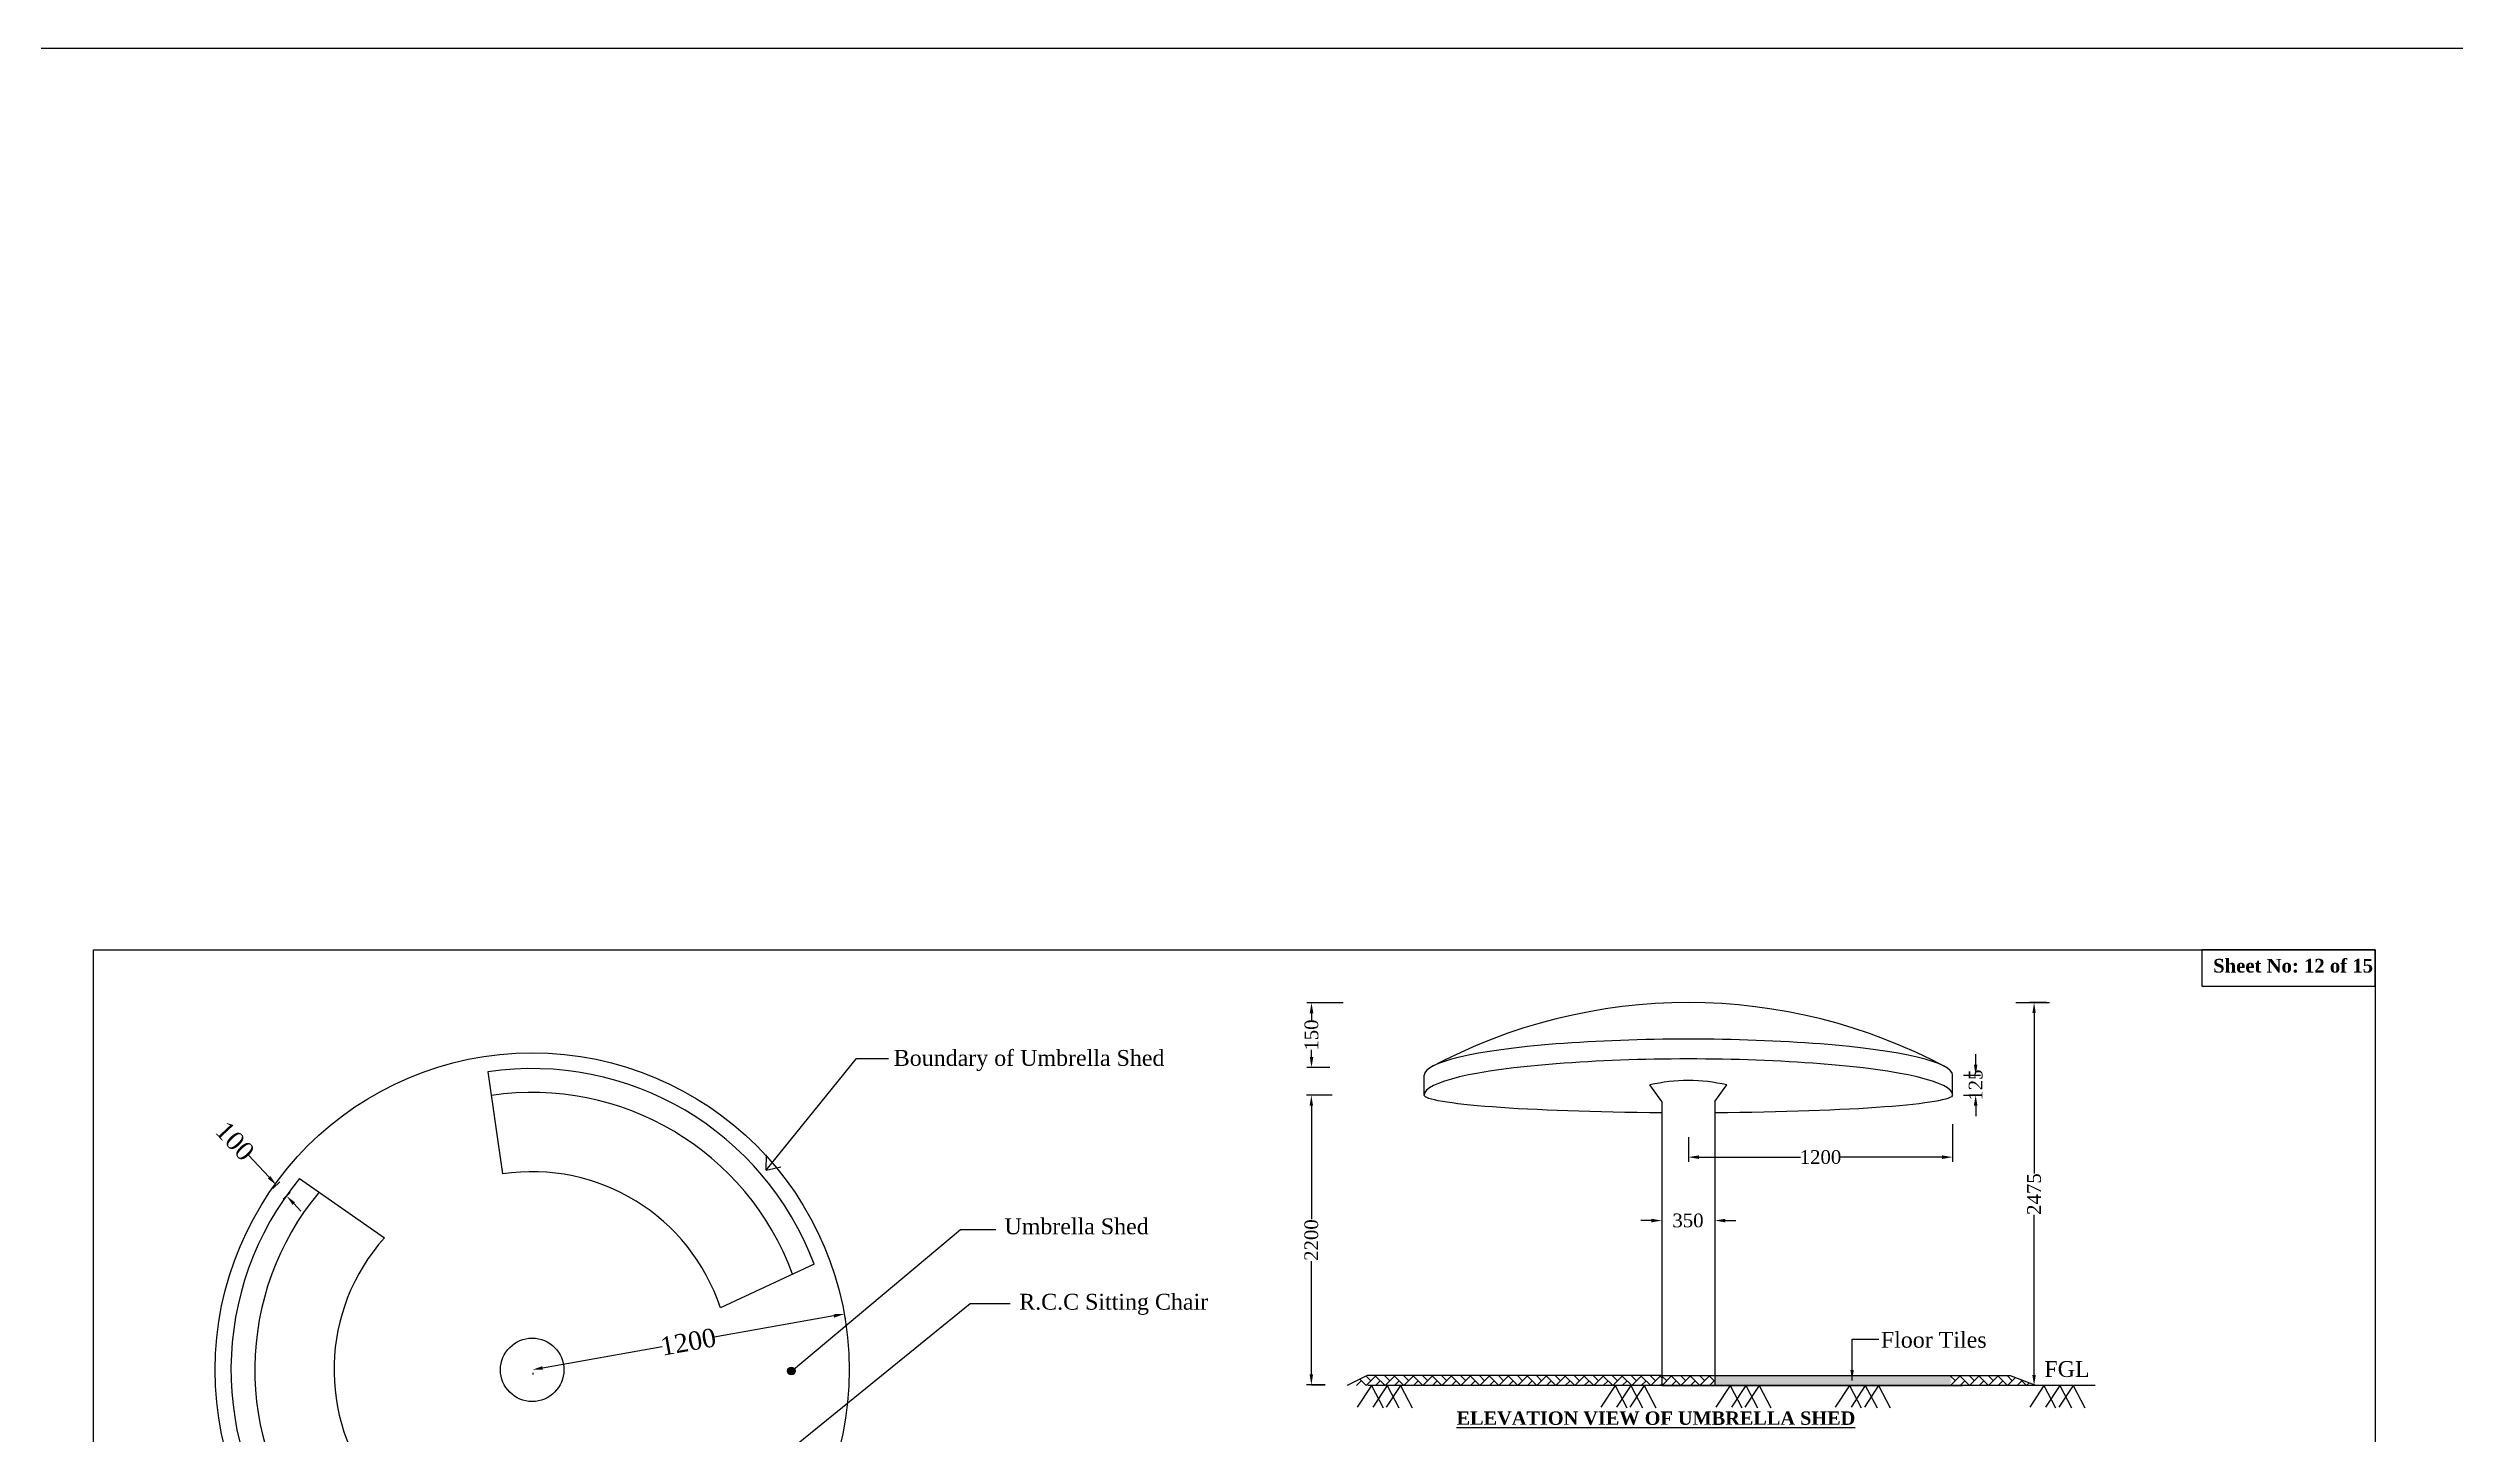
# Model space of a CAD drawing. Header units: metres. Extents: x -2434 to 11656, y -15288 to 8109.
# Drawn here: x 3749.3 to 3931.5, y -11644.2 to -11539.2 of the extents above; entities that cross this region are included whole.
import ezdxf

# ---------------------------------------------------------------- set-up
doc = ezdxf.new("R2010")
doc.units = ezdxf.units.M
doc.layers.add('sheet', color=1, linetype='Continuous', lineweight=15)
doc.styles.add('dim', font='isocp.shx')
doc.styles.get("Standard").update_dxf_attribs({"font": 'times.ttf'})
doc.dimstyles.get("Standard").update_dxf_attribs({"dimtxt": 0.5, "dimasz": 0.4075, "dimexe": 0.364, "dimexo": 0.219, "dimgap": 0.09, "dimtad": 0, "dimdec": 0, "dimlfac": 1000, "dimzin": 0, "dimdsep": 46, "dimtxsty": 'Standard', "dimcen": 0.09, "dimadec": 0, "dimazin": 0, "dimtfac": 1, "dimtdec": 0, "dimtofl": 0, "dimtmove": 0, "dimatfit": 3, "dimfxl": 1, "dimtolj": 1, "dimtzin": 0, "dimarcsym": 0})
doc.dimstyles.new('STANDARD$0', dxfattribs={"dimscale": 0, "dimtxt": 8, "dimasz": 8, "dimexe": 4, "dimexo": 0, "dimgap": 2, "dimtad": 1, "dimdec": 0, "dimzin": 0, "dimdsep": 46, "dimtxsty": 'dim', "dimblk": 'DOTSMALL', "dimcen": 1, "dimclrd": 6, "dimclre": 6, "dimclrt": 256, "dimadec": 0, "dimazin": 0, "dimtfac": 1, "dimtdec": 0, "dimtix": 1, "dimtofl": 0, "dimtmove": 1, "dimatfit": 3, "dimldrblk": 'DOTSMALL', "dimfxl": 6, "dimtolj": 1, "dimtzin": 0, "dimarcsym": 0})

# ---------------------------------------------------------------- blocks, each defined once
blk = doc.blocks.new('*D355')
at = {"layer": 'Defpoints', "color": 0, "lineweight": -3}
for p in [(3809.52, -11635.01), (3809.52, -11635.01), (3785.9, -11639.23)]:
    blk.add_point(p, dxfattribs=at)
at = {"layer": 'sheet', "color": 0, "lineweight": -2}
for p, q in [((3808.74, -11635.15), (3799.68, -11636.77)), ((3809.56, -11635.22), (3809.59, -11635.37)), ((3786.69, -11639.09), (3795.74, -11637.47)), ((3785.94, -11639.45), (3785.96, -11639.59))]:
    blk.add_line(p, q, dxfattribs=at)
at = {"layer": 'sheet', "color": 0, "lineweight": -3}
for points in [[(3808.71, -11635.02), (3808.76, -11635.28), (3809.52, -11635.01)], [(3786.66, -11638.96), (3786.71, -11639.22), (3785.9, -11639.23)]]:
    blk.add_solid(points, dxfattribs=at)
at = {"layer": 'sheet', "color": 0, "lineweight": -3, "insert": (3797.71, -11637.12), "char_height": 0.35, "attachment_point": 5, "rotation": 10.1361}
blk.add_mtext('\\A1;{\\H4x;1200}', dxfattribs=at)
blk = doc.blocks.new('*D357')
at = {"layer": 'Defpoints', "color": 0, "lineweight": -3}
for p in [(3766.11, -11625.65), (3766.88, -11626.47), (3767.31, -11626.07)]:
    blk.add_point(p, dxfattribs=at)
at = {"layer": 'sheet', "color": 0, "lineweight": -2}
for p, q in [((3765.99, -11624.66), (3764.42, -11622.99)), ((3766.27, -11625.5), (3766.8, -11625)), ((3767.04, -11626.32), (3767.57, -11625.82)), ((3767.86, -11626.65), (3768.4, -11627.23))]:
    blk.add_line(p, q, dxfattribs=at)
at = {"layer": 'sheet', "color": 0, "lineweight": -3}
for points in [[(3766.09, -11624.57), (3765.89, -11624.76), (3766.54, -11625.25)], [(3767.95, -11626.56), (3767.76, -11626.74), (3767.31, -11626.07)]]:
    blk.add_solid(points, dxfattribs=at)
at = {"layer": 'sheet', "color": 0, "lineweight": -3, "insert": (3763.4, -11621.91), "char_height": 0.35, "attachment_point": 5, "rotation": 313.2269}
blk.add_mtext('\\A1;{\\H4x;100}', dxfattribs=at)
blk = doc.blocks.new('*D359')
at = {"layer": 'Defpoints', "color": 0, "lineweight": -3}
for p in [(3846.68, -11618.44), (3844.88, -11640.38), (3846.14, -11640.38)]:
    blk.add_point(p, dxfattribs=at)
at = {"layer": 'sheet', "color": 0, "lineweight": -2}
for p, q in [((3846.46, -11618.44), (3844.52, -11618.44)), ((3844.88, -11619.24), (3844.88, -11627.83)), ((3844.88, -11639.58), (3844.88, -11631)), ((3845.93, -11640.38), (3844.52, -11640.38))]:
    blk.add_line(p, q, dxfattribs=at)
at = {"layer": 'sheet', "color": 0, "lineweight": -3}
for points in [[(3844.75, -11619.24), (3845.01, -11619.24), (3844.88, -11618.44)], [(3844.75, -11639.58), (3845.01, -11639.58), (3844.88, -11640.38)]]:
    blk.add_solid(points, dxfattribs=at)
at = {"layer": 'sheet', "color": 0, "lineweight": -3, "insert": (3844.88, -11629.41), "char_height": 0.5, "attachment_point": 5, "rotation": 90}
blk.add_mtext('\\A1;{\\H2.083x;2200}', dxfattribs=at)
blk = doc.blocks.new('*D360')
at = {"layer": 'Defpoints', "color": 0, "lineweight": -3}
for p in [(3899.59, -11611.43), (3900.76, -11611.43), (3903.54, -11640.43)]:
    blk.add_point(p, dxfattribs=at)
at = {"layer": 'sheet', "color": 0, "lineweight": -2}
for p, q in [((3900.54, -11611.43), (3899.23, -11611.43)), ((3899.59, -11612.23), (3899.59, -11624.37)), ((3899.59, -11639.63), (3899.59, -11627.49)), ((3903.32, -11640.43), (3899.23, -11640.43))]:
    blk.add_line(p, q, dxfattribs=at)
at = {"layer": 'sheet', "color": 0, "lineweight": -3}
for points in [[(3899.46, -11612.23), (3899.72, -11612.23), (3899.59, -11611.43)], [(3899.46, -11639.63), (3899.72, -11639.63), (3899.59, -11640.43)]]:
    blk.add_solid(points, dxfattribs=at)
at = {"layer": 'sheet', "color": 0, "lineweight": -3, "insert": (3899.59, -11625.93), "char_height": 0.5, "attachment_point": 5, "rotation": 90}
blk.add_mtext('\\A1;{\\H2.083x;2475}', dxfattribs=at)
blk = doc.blocks.new('*D361')
at = {"layer": 'Defpoints', "color": 0, "lineweight": -3}
for p in [(3893.42, -11620.41), (3873.42, -11621.4), (3893.42, -11623.13)]:
    blk.add_point(p, dxfattribs=at)
at = {"layer": 'sheet', "color": 0, "lineweight": -2}
for p, q in [((3873.42, -11621.62), (3873.42, -11623.5)), ((3893.42, -11620.63), (3893.42, -11623.5)), ((3874.22, -11623.13), (3881.91, -11623.13)), ((3892.62, -11623.13), (3884.93, -11623.13))]:
    blk.add_line(p, q, dxfattribs=at)
at = {"layer": 'sheet', "color": 0, "lineweight": -3}
for points in [[(3874.22, -11623), (3874.22, -11623.27), (3873.42, -11623.13)], [(3892.62, -11623), (3892.62, -11623.27), (3893.42, -11623.13)]]:
    blk.add_solid(points, dxfattribs=at)
at = {"layer": 'sheet', "color": 0, "lineweight": -3, "insert": (3883.42, -11623.13), "char_height": 0.5, "attachment_point": 5}
blk.add_mtext('\\A1;{\\H2.083x;1200}', dxfattribs=at)
blk = doc.blocks.new('*D362')
at = {"layer": 'Defpoints', "color": 0, "lineweight": -3}
for p in [(3894.03, -11616.93), (3894.03, -11618.43), (3895.17, -11616.93)]:
    blk.add_point(p, dxfattribs=at)
at = {"layer": 'sheet', "color": 0, "lineweight": -2}
for p, q in [((3895.17, -11616.13), (3895.17, -11615.33)), ((3894.25, -11616.93), (3895.53, -11616.93)), ((3894.25, -11618.43), (3895.53, -11618.43)), ((3895.17, -11619.23), (3895.17, -11620.03))]:
    blk.add_line(p, q, dxfattribs=at)
at = {"layer": 'sheet', "color": 0, "lineweight": -3}
for points in [[(3895.03, -11616.13), (3895.3, -11616.13), (3895.17, -11616.93)], [(3895.03, -11619.23), (3895.3, -11619.23), (3895.17, -11618.43)]]:
    blk.add_solid(points, dxfattribs=at)
at = {"layer": 'sheet', "color": 0, "lineweight": -3, "insert": (3895.17, -11617.68), "char_height": 0.5, "attachment_point": 5, "rotation": 90}
blk.add_mtext('\\A1;{\\H2.083x;125}', dxfattribs=at)
blk = doc.blocks.new('*D363')
at = {"layer": 'Defpoints', "color": 0, "lineweight": -3}
for p in [(3871.42, -11627.54), (3875.42, -11627.54), (3875.42, -11627.93)]:
    blk.add_point(p, dxfattribs=at)
at = {"layer": 'sheet', "color": 0, "lineweight": -2}
for p, q in [((3871.42, -11627.76), (3871.42, -11628.3)), ((3875.42, -11627.76), (3875.42, -11628.3)), ((3870.62, -11627.93), (3869.82, -11627.93)), ((3876.22, -11627.93), (3877.02, -11627.93))]:
    blk.add_line(p, q, dxfattribs=at)
at = {"layer": 'sheet', "color": 0, "lineweight": -3}
for points in [[(3870.62, -11627.8), (3870.62, -11628.07), (3871.42, -11627.93)], [(3876.22, -11627.8), (3876.22, -11628.07), (3875.42, -11627.93)]]:
    blk.add_solid(points, dxfattribs=at)
at = {"layer": 'sheet', "color": 0, "lineweight": -3, "insert": (3873.39, -11627.93), "char_height": 0.5, "attachment_point": 5}
blk.add_mtext('\\A1;{\\H2.083x;350}', dxfattribs=at)
blk = doc.blocks.new('*D404')
at = {"layer": 'Defpoints', "color": 0, "lineweight": -3}
for p in [(3844.89, -11611.44), (3847.51, -11611.44), (3846.51, -11616.35)]:
    blk.add_point(p, dxfattribs=at)
at = {"layer": 'sheet', "color": 0, "lineweight": -2}
for p, q in [((3847.29, -11611.44), (3844.53, -11611.44)), ((3844.89, -11612.24), (3844.89, -11612.77)), ((3844.89, -11615.55), (3844.89, -11615.02)), ((3846.29, -11616.35), (3844.53, -11616.35))]:
    blk.add_line(p, q, dxfattribs=at)
at = {"layer": 'sheet', "color": 0, "lineweight": -3}
for points in [[(3844.76, -11612.24), (3845.03, -11612.24), (3844.89, -11611.44)], [(3844.76, -11615.55), (3845.03, -11615.55), (3844.89, -11616.35)]]:
    blk.add_solid(points, dxfattribs=at)
at = {"layer": 'sheet', "color": 0, "lineweight": -3, "insert": (3844.89, -11613.89), "char_height": 0.5, "attachment_point": 5, "rotation": 90}
blk.add_mtext('\\A1;{\\H2.08x;150}', dxfattribs=at)

msp = doc.modelspace()

# ---------------------------------------------------------------- hatches: boundary and pattern name
at = {"layer": 'sheet', "lineweight": -3}
h = msp.add_hatch(dxfattribs=at)
h.set_pattern_fill('AR-HBONE', color=0, scale=0.005, style=0)
h.set_pattern_definition([(45, (3847.58177, -11640.42594), (7e-17, 0.71842), [1.524, -0.508]), (135, (3847.941, -11640.06673), (7e-17, 0.71842), [1.524, -0.508])])
h.paths.add_polyline_path([(3871.423199, -11639.668567), (3853.61622, -11639.668567), (3853.61622, -11640.425939), (3857.314641, -11640.425939), (3871.423199, -11640.425939)])
h.paths.add_polyline_path([(3853.61622, -11639.668567), (3849.11622, -11639.668567), (3849.11622, -11640.425939), (3849.15034, -11640.425939), (3853.61622, -11640.425939)])
h.paths.add_polyline_path([(3849.11622, -11639.668567), (3847.581771, -11640.425939), (3849.11622, -11640.425939)])
h.paths.add_polyline_path([(3864.628062, -11639.839153), (3864.628062, -11636.865644), (3866.199488, -11636.865644), (3866.199488, -11639.839153)], flags=9)
msp.add_hatch(color=0, dxfattribs=at).paths.add_polyline_path([(3805.229425, -11639.330031, 1), (3805.810955, -11639.330031, 1)])
h = msp.add_hatch(dxfattribs=at)
h.set_pattern_fill('AR-HBONE', color=0, scale=0.005, style=0)
h.set_pattern_definition([(45, (-71195.4129, -83368.0874), (7e-17, 0.7184204897), [1.524, -0.508]), (135, (-71195.05367, -83367.7282), (7e-17, 0.7184204897), [1.524, -0.508])])
h.paths.add_polyline_path([(3867.144433, -11681.382482), (3849.144433, -11681.382482), (3849.144433, -11682.1687), (3867.144433, -11682.1687)])
h.paths.add_polyline_path([(3845.144433, -11681.382482), (3827.144433, -11681.382482), (3827.144433, -11682.1687), (3845.144433, -11682.1687)])
h.paths.add_polyline_path([(3875.423199, -11640.425939), (3893.271822, -11640.425939), (3893.271822, -11639.668567), (3875.423199, -11639.668567)])
h = msp.add_hatch(dxfattribs=at)
h.set_pattern_fill('AR-HBONE', color=0, scale=0.005, style=0)
h.set_pattern_definition([(45, (3871.4232, -11640.42594), (7e-17, 0.71842), [1.524, -0.508]), (135, (3871.7824, -11640.06673), (7e-17, 0.71842), [1.524, -0.508])])
h.paths.add_polyline_path([(3871.423199, -11640.425939), (3875.423199, -11640.425939), (3875.423199, -11639.668567), (3871.423199, -11639.668567)])
h = msp.add_hatch(dxfattribs=at)
h.set_pattern_fill('AR-HBONE', color=0, scale=0.005, style=0)
h.set_pattern_definition([(45, (3893.2718, -11640.42594), (7e-17, 0.71842), [1.524, -0.508]), (135, (3893.63103, -11640.06673), (7e-17, 0.71842), [1.524, -0.508])])
h.paths.add_polyline_path([(3897.771822, -11639.668567), (3893.271822, -11639.668567), (3893.271822, -11640.425939), (3899.778887, -11640.425939)])

# ---------------------------------------------------------------- linework, layer by layer
at = {"color": 0, "linetype": 'Continuous', "lineweight": -3, "ltscale": 0.5}
msp.add_lwpolyline([(1816.766285, -11539.184507), (4613.12762, -11539.184507), (4613.12762, -11792.229715), (1816.766285, -11792.229715)], close=True, dxfattribs=at)
msp.add_lwpolyline([(3925.402906, -11727.255195), (3752.687961, -11727.255195), (3752.687961, -11607.437907), (3925.402906, -11607.437907)], close=True)
at = {"color": 7, "lineweight": 30, "ltscale": 0.18}
msp.add_lwpolyline([(3925.402906, -11607.437907), (3912.276209, -11607.437907), (3912.276209, -11610.191594), (3925.402906, -11610.191594)], close=True, dxfattribs=at)
at = {"layer": 'sheet', "color": 0, "lineweight": -3}
for p, q in [((3898.202949, -11611.425939), (3900.758363, -11611.425939)), ((3782.554251, -11616.678766), (3783.660442, -11624.400075)), ((3853.421009, -11618.425939), (3853.421009, -11616.925939)), ((3871.423199, -11618.913939), (3870.513603, -11617.667382)), ((3875.423199, -11618.913939), (3876.332795, -11617.667382)), ((3893.423134, -11618.429394), (3893.423134, -11616.929394)), ((3871.423199, -11618.913939), (3871.423199, -11637.922374)), ((3875.423199, -11618.913939), (3875.423199, -11637.922374)), ((3768.292813, -11624.746047), (3774.714785, -11629.23695)), ((3807.248115, -11631.227129), (3800.147893, -11634.543269)), ((3871.423199, -11637.922374), (3871.423199, -11640.425939)), ((3875.423199, -11637.922374), (3875.423199, -11640.425939)), ((3904.218981, -11640.425939), (3857.314641, -11640.425939)), ((3871.423199, -11640.425939), (3875.423199, -11640.425939)), ((3875.423199, -11640.425939), (3894.170499, -11640.425939))]:
    msp.add_line(p, q, dxfattribs=at)
for points in [[(3803.605678, -11624.121025), (3810.459291, -11615.669229), (3812.88249, -11615.669229)], [(3803.605678, -11624.121025), (3803.648744, -11622.963609)], [(3803.605678, -11624.121025), (3804.724532, -11623.856795)], [(3805.52019, -11639.330031), (3818.328691, -11628.598444), (3821.001322, -11628.598444)], [(3801.457765, -11648.484272), (3819.053776, -11634.202966), (3822.07293, -11634.202966)], [(3845.925646, -11640.384504), (3844.87967, -11640.425939)], [(3871.423199, -11639.668567), (3849.11622, -11639.668567), (3847.581771, -11640.425939)], [(3849.427046, -11640.425939), (3848.348741, -11642.057401)], [(3857.314641, -11640.425939), (3849.15034, -11640.425939)], [(3849.427046, -11640.425939), (3850.311965, -11642.103546)], [(3850.620934, -11640.425939), (3849.542629, -11642.057401)], [(3851.628858, -11640.425939), (3850.550553, -11642.057401)], [(3850.620934, -11640.425939), (3851.505852, -11642.103546)], [(3851.628858, -11640.425939), (3852.513777, -11642.103546)], [(3867.873694, -11640.425939), (3866.795389, -11642.057401)], [(3867.873694, -11640.425939), (3868.758613, -11642.103546)], [(3869.067582, -11640.425939), (3867.989276, -11642.057401)], [(3870.075506, -11640.425939), (3868.997201, -11642.057401)], [(3869.067582, -11640.425939), (3869.9525, -11642.103546)], [(3870.075506, -11640.425939), (3870.960425, -11642.103546)], [(3871.423199, -11639.668567), (3897.771822, -11639.668567), (3899.778887, -11640.425939)], [(3876.571698, -11640.425939), (3875.493393, -11642.057401)], [(3876.571698, -11640.425939), (3877.456617, -11642.103546)], [(3877.765586, -11640.425939), (3876.68728, -11642.057401)], [(3878.77351, -11640.425939), (3877.695205, -11642.057401)], [(3877.765586, -11640.425939), (3878.650504, -11642.103546)], [(3878.77351, -11640.425939), (3879.658429, -11642.103546)], [(3885.619618, -11640.425939), (3884.541313, -11642.057401)], [(3885.619618, -11640.425939), (3886.504537, -11642.103546)], [(3886.813505, -11640.425939), (3885.7352, -11642.057401)], [(3887.82143, -11640.425939), (3886.743125, -11642.057401)], [(3886.813505, -11640.425939), (3887.698424, -11642.103546)], [(3887.82143, -11640.425939), (3888.706349, -11642.103546)], [(3900.336724, -11640.425939), (3899.258419, -11642.057401)], [(3900.336724, -11640.425939), (3901.221642, -11642.103546)], [(3901.530611, -11640.425939), (3900.452306, -11642.057401)], [(3902.538536, -11640.425939), (3901.460231, -11642.057401)], [(3901.530611, -11640.425939), (3902.41553, -11642.103546)], [(3902.538536, -11640.425939), (3903.423455, -11642.103546)]]:
    msp.add_lwpolyline(points, dxfattribs=at)
for centre, radius in [((3785.899537, -11639.232015), 24), ((3785.899537, -11639.232015), 2.4), ((3805.52019, -11639.330031), 0.290765)]:
    msp.add_circle(centre, radius, dxfattribs=at)
for centre, radius, start, end in [((3873.417561, -11652.751107), 41.315955, 61.69672556, 118.23822985), ((3785.899537, -11639.232015), 22.8, 20.55409009, 98.43707066), ((3785.899537, -11639.232015), 21, 20.16914025, 98.46142111), ((3873.423199, -11630.171554), 12.838227, 76.90094108, 103.09905892), ((3785.899537, -11639.232015), 22.8, 140.55409008, 218.43707065), ((3785.899537, -11639.232015), 21, 140.16914025, 218.46142112), ((3785.899537, -11639.232015), 15, 18.21496923, 98.58479773), ((3785.899537, -11639.232015), 15, 138.21496923, 218.58479773)]:
    msp.add_arc(centre, radius, start, end, dxfattribs=at)
for centre in [(3873.421009, -11616.925939), (3873.423199, -11618.425939)]:
    msp.add_ellipse(centre, major_axis=(-20, 0), ratio=0.1362306516, start_param=3.1415926536, end_param=6.2831853072, dxfattribs=at)
at = {"layer": 'sheet', "color": 0, "lineweight": -3, "extrusion": (0, 0, -1)}
for start_param, end_param in [(4.8125564015, 6.2831853072), (3.1415926536, 4.6122215592)]:
    msp.add_ellipse((3873.423199, -11618.425939), major_axis=(-20, 0), ratio=0.0677979597, start_param=start_param, end_param=end_param, dxfattribs=at)

# ---------------------------------------------------------------- texts
at = {"color": 7, "lineweight": 30, "ltscale": 0.18, "insert": (3913.142281, -11608.123377), "char_height": 1.03765426, "width": 37.27220398, "attachment_point": 1}
msp.add_mtext('{\\fTimes New Roman|b1|i0|c0|p18;Sheet No: 12 of 15}', dxfattribs=at)
at = {"layer": 'sheet', "color": 0, "lineweight": -3, "char_height": 1.2, "attachment_point": 1}
for s, insert in [('Boundary of Umbrella Shed ', (3813.273214, -11615.021443)), ('Umbrella Shed', (3821.647972, -11627.770468)), ('R.C.C Sitting Chair', (3822.767482, -11633.47872)), ('Floor Tiles', (3887.990585, -11636.357241)), ('FGL\\P ', (3900.367417, -11638.572056))]:
    msp.add_mtext(s, dxfattribs=dict(at, insert=insert))
at = {"layer": 'sheet', "color": 0, "lineweight": -3, "insert": (3855.87168, -11640.51262), "char_height": 1.12, "width": 5694.66848672, "attachment_point": 1}
msp.add_mtext('{\\fTahoma|b0|i0|c0|p34;\\P\\fTimes New Roman|b1|i0|c0|p18;\\H0.9071x;\\LELEVATION VIEW OF UMBRELLA SHED}', dxfattribs=at)

# ---------------------------------------------------------------- dimensions: what is measured, and where the dimension line sits
at = {"layer": 'sheet', "color": 0, "lineweight": -3}
for base, p1, p2, text, override, picture, middle in [((3899.591046, -11611.425939), (3903.538156, -11640.425939), (3900.758363, -11611.425939), '{\\H2.083x;2475}', {"dimscale": 1, "dimtxt": 0.5, "dimasz": 0.8, "dimexe": 0.364, "dimexo": 0.219, "dimgap": 0.09, "dimtad": 0, "dimlfac": 1000, "dimlunit": 2, "dimtxsty": 'Standard', "dimcen": 0.09, "dimclrd": 0, "dimclre": 0, "dimclrt": 0, "dimtix": 0, "dimtmove": 0, "dimfxl": 0.12}, '*D360', (3899.591046, -11625.925939)), ((3844.892368, -11611.435159), (3846.508008, -11616.352249), (3847.505693, -11611.435159), '{\\H2.08x;150}', {"dimscale": 1, "dimtxt": 0.5, "dimasz": 0.8, "dimexe": 0.364, "dimexo": 0.219, "dimgap": 0.09, "dimtad": 0, "dimlfac": 1000, "dimtxsty": 'Standard', "dimcen": 0.09, "dimclrd": 0, "dimclre": 0, "dimclrt": 0, "dimtix": 0, "dimtmove": 0, "dimfxl": 0.12}, '*D404', (3844.892368, -11613.893704)), ((3844.87967, -11640.384504), (3846.683531, -11618.438365), (3846.144646, -11640.384504), '{\\H2.083x;2200}', {"dimscale": 1, "dimtxt": 0.5, "dimasz": 0.8, "dimexe": 0.364, "dimexo": 0.219, "dimgap": 0.09, "dimtad": 0, "dimlfac": 1000, "dimlunit": 2, "dimtxsty": 'Standard', "dimcen": 0.09, "dimclrd": 0, "dimclre": 0, "dimclrt": 0, "dimtix": 0, "dimtmove": 0, "dimfxl": 0.12}, '*D359', (3844.87967, -11629.411434))]:
    dim = msp.add_linear_dim(base=base, p1=p1, p2=p2, angle=90, text=text, dimstyle='STANDARD$0', override=override, dxfattribs=at)
    dim.commit()
    dim.dimension.update_dxf_attribs({"geometry": picture, "text_midpoint": middle})
for base, p1, p2, angle, text, override, picture, middle, dimtype in [((3895.16572, -11616.929394), (3894.02739, -11618.429394), (3894.02739, -11616.929394), 90, '{\\H2.083x;125}', {"dimscale": 1, "dimtxt": 0.5, "dimasz": 0.8, "dimexe": 0.364, "dimexo": 0.219, "dimgap": 0.09, "dimtad": 0, "dimlfac": 1000, "dimlunit": 2, "dimtxsty": 'Standard', "dimcen": 0.09, "dimclrd": 0, "dimclre": 0, "dimclrt": 0, "dimtix": 0, "dimtmove": 0, "dimfxl": 0.12}, '*D362', (3895.16572, -11617.679394), 160), ((3767.309031, -11626.066156), (3766.114527, -11625.646972), (3766.884028, -11626.465636), 313.22691079, '{\\H4x;100}', {"dimscale": 1, "dimtxt": 0.35, "dimasz": 0.8, "dimexe": 0.364, "dimexo": 0.219, "dimgap": 0.09, "dimtad": 0, "dimlfac": 1000, "dimtxsty": 'Standard', "dimcen": 0.09, "dimclrd": 0, "dimclre": 0, "dimclrt": 0, "dimtix": 0, "dimtmove": 0, "dimfxl": 0.12}, '*D357', (3763.401283, -11621.908743), 161)]:
    dim = msp.add_linear_dim(base=base, p1=p1, p2=p2, angle=angle, text=text, dimstyle='STANDARD$0', override=override, dxfattribs=at)
    dim.commit()
    dim.dimension.update_dxf_attribs({"geometry": picture, "text_midpoint": middle, "dimtype": dimtype})
dim = msp.add_linear_dim(base=(3893.423134, -11623.134999), p1=(3873.423199, -11621.400361), p2=(3893.423134, -11620.410112), text='{\\H2.083x;1200}', dimstyle='STANDARD$0', override={"dimscale": 1, "dimtxt": 0.5, "dimasz": 0.8, "dimexe": 0.364, "dimexo": 0.219, "dimgap": 0.09, "dimtad": 0, "dimlfac": 1000, "dimlunit": 2, "dimtxsty": 'Standard', "dimcen": 0.09, "dimclrd": 0, "dimclre": 0, "dimclrt": 0, "dimtix": 0, "dimtmove": 0, "dimfxl": 0.12}, dxfattribs=at)
dim.commit()
dim.dimension.update_dxf_attribs({"geometry": '*D361', "text_midpoint": (3883.423167, -11623.134999)})
dim = msp.add_linear_dim(base=(3875.423199, -11627.933214), p1=(3871.423199, -11627.541527), p2=(3875.423199, -11627.541527), text='{\\H2.083x;350}', dimstyle='STANDARD$0', override={"dimscale": 1, "dimtxt": 0.5, "dimasz": 0.8, "dimexe": 0.364, "dimexo": 0.219, "dimgap": 0.09, "dimtad": 0, "dimlfac": 1000, "dimlunit": 2, "dimtxsty": 'Standard', "dimcen": 0.09, "dimclrd": 0, "dimclre": 0, "dimclrt": 0, "dimtix": 0, "dimtmove": 0, "dimfxl": 0.12}, dxfattribs=at)
dim.commit()
dim.dimension.update_dxf_attribs({"geometry": '*D363', "text_midpoint": (3873.393804, -11627.933214), "dimtype": 160})
dim = msp.add_aligned_dim(p1=(3785.899537, -11639.232015), p2=(3809.524956, -11635.008323), distance=0, text='{\\H4x;1200}', dimstyle='STANDARD$0', override={"dimscale": 1, "dimtxt": 0.35, "dimasz": 0.8, "dimexe": 0.364, "dimexo": 0.219, "dimgap": 0.09, "dimtad": 0, "dimlfac": 1000, "dimlunit": 2, "dimtxsty": 'Standard', "dimcen": 0.09, "dimclrd": 0, "dimclre": 0, "dimclrt": 0, "dimtix": 0, "dimtmove": 0, "dimfxl": 0.12}, dxfattribs=at)
dim.commit()
dim.dimension.update_dxf_attribs({"geometry": '*D355', "text_midpoint": (3797.712246, -11637.120169)})

# ---------------------------------------------------------------- leaders
msp.add_leader([(3885.815693, -11640.035912), (3885.815693, -11636.9188), (3887.841365, -11636.9188)], dimstyle='Standard', override={"dimasz": 0.8, "dimfxl": 0.12}, dxfattribs=at)

doc.saveas('drawing.dxf')
